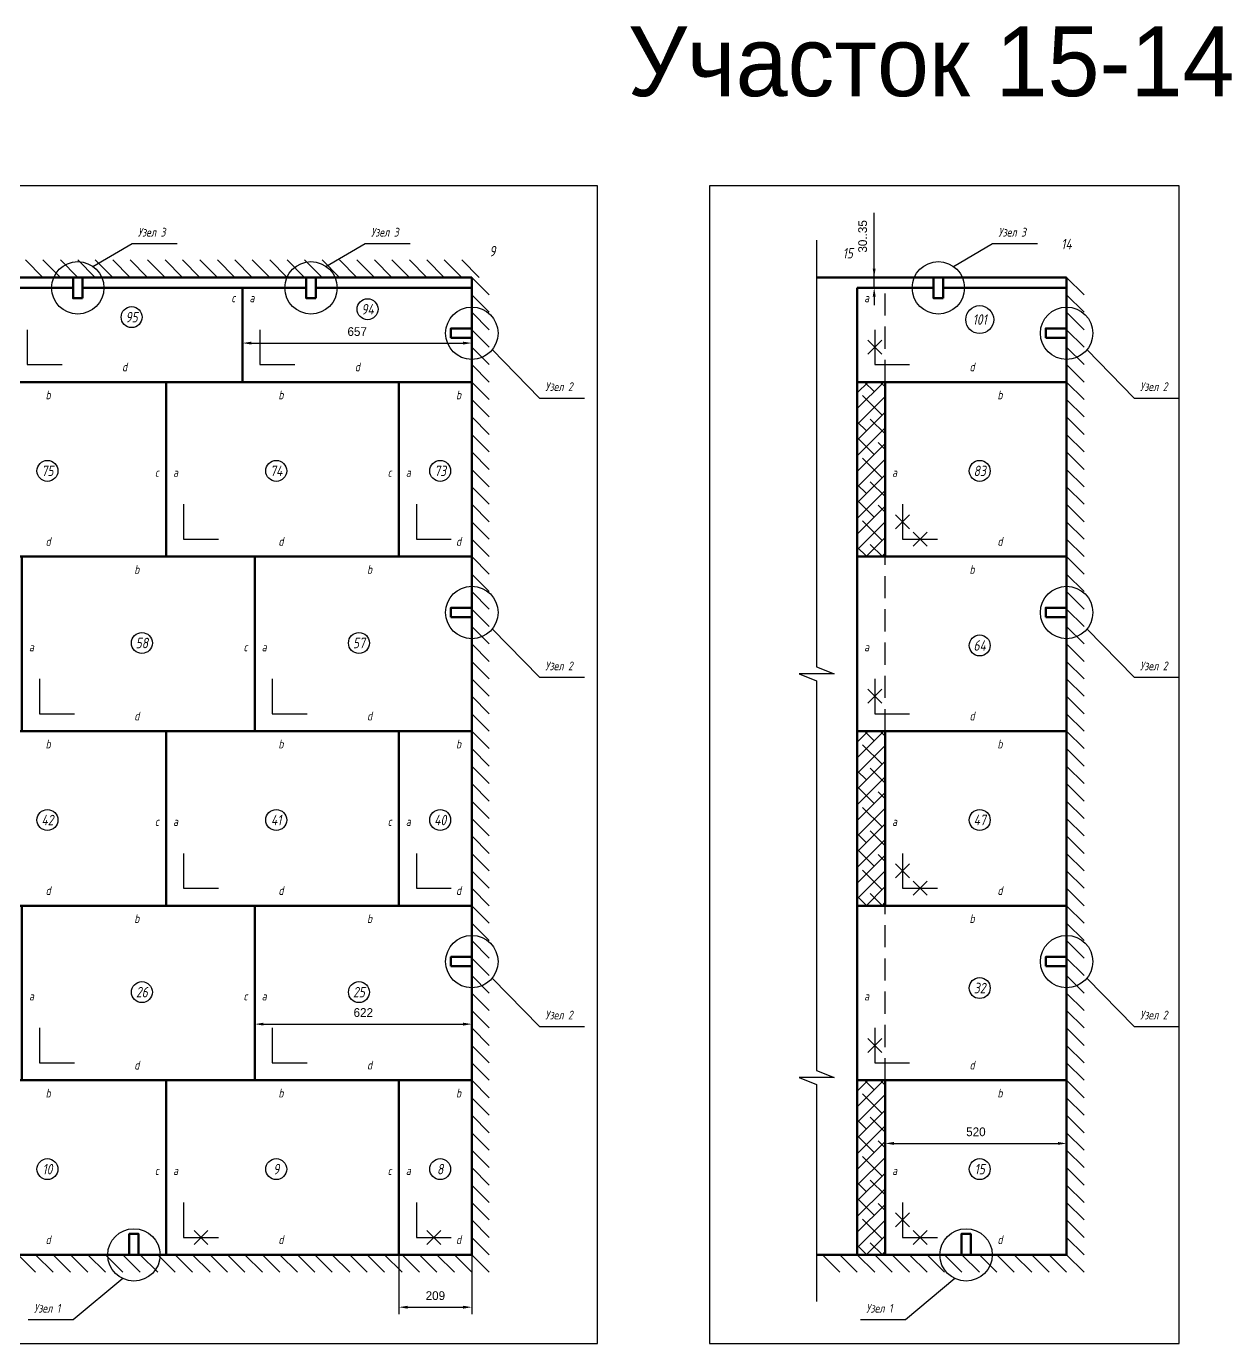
# Model space of a CAD drawing. Header units: millimetres. Extents: x -24443 to 78341, y -69589 to 15487.
# Drawn here: x 70207 to 73661, y -11571 to -7797 of the extents above; entities that cross this region are included whole.
import ezdxf
from ezdxf.enums import TextEntityAlignment as Align

# ---------------------------------------------------------------- set-up
doc = ezdxf.new("R2010")
doc.units = ezdxf.units.MM
doc.linetypes.add('DASHED', pattern=[19.05, 12.7, -6.35])
doc.layers.add('01 Перегородки', color=7, linetype='Continuous')
doc.layers.add('08 Размеры', color=7, linetype='Continuous')
doc.layers.add('100 noprint', color=1, linetype='Continuous', plot=False)
doc.styles.get("Standard").update_dxf_attribs({"font": 'Ubuntu-R.ttf'})
doc.styles.add('ГОСТ-ISOCPEUR', font='isocpeui.ttf', dxfattribs={"width": 0.8})
doc.dimstyles.new('ISO-25', dxfattribs={"dimtxt": 2.5, "dimasz": 2.5, "dimexe": 1.25, "dimexo": 0.625, "dimtad": 1, "dimtxsty": 'Standard', "dimcen": 2.5, "dimadec": 0, "dimazin": 0, "dimtfac": 1, "dimtmove": 0, "dimatfit": 3, "dimfxl": 1, "dimarcsym": 0})

# ---------------------------------------------------------------- blocks, each defined once
blk = doc.blocks.new('плита')
at = {"lineweight": 70}
blk.add_lwpolyline([(0, 500), (667, 500), (667, 0), (0, 0)], close=True, dxfattribs=at)
blk.add_lwpolyline([(50, 150), (50, 50), (150, 50)])
at = {"style": 'ГОСТ-ISOCPEUR', "width": 0.8}
for s, p in [('b', (329.1, 463.3)), ('a', (27.1, 241.2)), ('c', (640.6, 241.2)), ('d', (329.1, 43.5))]:
    blk.add_text(s, height=25, dxfattribs=at).set_placement(p, align=Align.MIDDLE)
blk = doc.blocks.new('подрезка')
for p, q in [((-20, 20), (20, -20)), ((20, 20), (-20, -20))]:
    blk.add_line(p, q)
blk = doc.blocks.new('*D332')
at = {"layer": '08 Размеры', "color": 0, "lineweight": -2}
for p, q in [((71275, -11316.2), (71275, -11486.1)), ((71484, -11316.2), (71484, -11486.1)), ((71300, -11466.1), (71459, -11466.1))]:
    blk.add_line(p, q, dxfattribs=at)
at = {"layer": '08 Размеры', "color": 0}
for points in [[(71300, -11462), (71300, -11470.3), (71275, -11466.1)], [(71459, -11470.3), (71459, -11462), (71484, -11466.1)]]:
    blk.add_solid(points, dxfattribs=at)
at = {"layer": 'Defpoints', "color": 0}
for p in [(71275, -11316.2), (71484, -11316.2), (71484, -11466.1)]:
    blk.add_point(p, dxfattribs=at)
at = {"layer": '08 Размеры', "color": 0, "insert": (71379.5, -11433.1), "char_height": 25, "attachment_point": 5}
blk.add_mtext('209', dxfattribs=at)
blk = doc.blocks.new('*D333')
at = {"layer": '08 Размеры', "color": 0, "lineweight": -2}
for p, q in [((72668.4, -11316.2), (72668.4, -10977)), ((73188.4, -11316.2), (73188.4, -10977)), ((72693.4, -10997), (73163.4, -10997))]:
    blk.add_line(p, q, dxfattribs=at)
at = {"layer": '08 Размеры', "color": 0}
for points in [[(72693.4, -10992.8), (72693.4, -11001.1), (72668.4, -10997)], [(73163.4, -11001.1), (73163.4, -10992.8), (73188.4, -10997)]]:
    blk.add_solid(points, dxfattribs=at)
at = {"layer": 'Defpoints', "color": 0}
for p in [(73188.4, -10997), (72668.4, -11316.2), (73188.4, -11316.2)]:
    blk.add_point(p, dxfattribs=at)
at = {"layer": '08 Размеры', "color": 0, "insert": (72928.4, -10963.9), "char_height": 25, "attachment_point": 5}
blk.add_mtext('520', dxfattribs=at)
blk = doc.blocks.new('*D335')
at = {"layer": '08 Размеры', "color": 0, "lineweight": -2}
for p, q in [((70862, -10316.2), (70862, -10675.3)), ((71484, -10316.2), (71484, -10675.3)), ((70887, -10655.3), (71459, -10655.3))]:
    blk.add_line(p, q, dxfattribs=at)
at = {"layer": '08 Размеры', "color": 0}
for points in [[(70887, -10651.1), (70887, -10659.5), (70862, -10655.3)], [(71459, -10659.5), (71459, -10651.1), (71484, -10655.3)]]:
    blk.add_solid(points, dxfattribs=at)
at = {"layer": 'Defpoints', "color": 0}
for p in [(70862, -10316.2), (71484, -10316.2), (71484, -10655.3)]:
    blk.add_point(p, dxfattribs=at)
at = {"layer": '08 Размеры', "color": 0, "insert": (71173, -10622.2), "char_height": 25, "attachment_point": 5}
blk.add_mtext('622', dxfattribs=at)
blk = doc.blocks.new('*D353')
at = {"layer": '08 Размеры', "color": 0, "lineweight": -2}
for p, q in [((70827, -8681.2), (70827, -8724.5)), ((70852, -8704.5), (71459, -8704.5)), ((71484, -8681.2), (71484, -8724.5))]:
    blk.add_line(p, q, dxfattribs=at)
at = {"layer": '08 Размеры', "color": 0}
for points in [[(70852, -8700.4), (70852, -8708.7), (70827, -8704.5)], [(71459, -8708.7), (71459, -8700.4), (71484, -8704.5)]]:
    blk.add_solid(points, dxfattribs=at)
at = {"layer": 'Defpoints', "color": 0}
for p in [(70827, -8681.2), (71484, -8681.2), (71484, -8704.5)]:
    blk.add_point(p, dxfattribs=at)
at = {"layer": '08 Размеры', "color": 0, "insert": (71155.5, -8671.7), "char_height": 25, "attachment_point": 5}
blk.add_mtext('657', dxfattribs=at)
blk = doc.blocks.new('*D357')
at = {"layer": '08 Размеры', "color": 0, "lineweight": -2}
for p, q in [((72636.9, -8546.2), (72636.9, -8331.7)), ((72588.4, -8516.2), (72656.9, -8516.2)), ((72636.9, -8546.2), (72636.9, -8516.2)), ((72588.4, -8546.2), (72656.9, -8546.2)), ((72636.9, -8571.2), (72636.9, -8596.2))]:
    blk.add_line(p, q, dxfattribs=at)
at = {"layer": '08 Размеры', "color": 0}
for points in [[(72632.7, -8491.2), (72641.1, -8491.2), (72636.9, -8516.2)], [(72641.1, -8571.2), (72632.7, -8571.2), (72636.9, -8546.2)]]:
    blk.add_solid(points, dxfattribs=at)
at = {"layer": 'Defpoints', "color": 0}
for p in [(72588.4, -8516.2), (72636.9, -8516.2), (72588.4, -8546.2)]:
    blk.add_point(p, dxfattribs=at)
at = {"layer": '08 Размеры', "color": 0, "insert": (72603.9, -8398.9), "char_height": 25, "attachment_point": 5, "rotation": 90}
blk.add_mtext('30..35', dxfattribs=at)

msp = doc.modelspace()

# ---------------------------------------------------------------- hatches: boundary and pattern name
at = {"layer": '01 Перегородки'}
h = msp.add_hatch(dxfattribs=at)
h.set_pattern_fill('ANSI38', color=256, scale=10, style=0)
h.set_pattern_definition([(45, (9752.764, 2000), (-22.45064, 22.45064), []), (135, (9752.764, 2000), (-67.351921, 22.45064), [79.375, -47.625])])
h.paths.add_polyline_path([(72668.357, -9316.191), (72668.357, -8816.191), (72588.357, -8816.191), (72588.357, -9316.191)])
h = msp.add_hatch(dxfattribs=at)
h.set_pattern_fill('ANSI38', color=256, scale=10, style=0)
h.set_pattern_definition([(45, (9752.764, 1000), (-22.45064, 22.45064), []), (135, (9752.764, 1000), (-67.351921, 22.45064), [79.375, -47.625])])
h.paths.add_polyline_path([(72668.357, -10316.191), (72668.357, -9816.191), (72588.357, -9816.191), (72588.357, -10316.191)])
h = msp.add_hatch(dxfattribs=at)
h.set_pattern_fill('ANSI38', color=256, scale=10, style=0)
h.set_pattern_definition([(45, (9752.764, 0), (-22.45064, 22.45064), []), (135, (9752.764, 0), (-67.351921, 22.45064), [79.375, -47.625])])
h.paths.add_polyline_path([(72668.357, -11316.191), (72668.357, -10816.191), (72588.357, -10816.191), (72588.357, -11316.191)])

# ---------------------------------------------------------------- linework, layer by layer
at = {"lineweight": 70}
for p, q in [((73188.357, -8516.191), (72471.85, -8516.191)), ((73188.357, -11316.191), (73188.357, -8516.191)), ((70826.998, -8816.191), (70826.998, -8546.191)), ((72588.357, -8546.191), (72588.357, -11316.191)), ((72807.29, -8546.191), (72588.357, -8546.191)), ((73188.357, -8546.191), (72834.29, -8546.191)), ((71483.998, -8816.191), (70826.998, -8816.191)), ((72588.357, -9316.191), (73188.357, -9316.191)), ((72588.357, -10316.191), (73188.357, -10316.191)), ((72471.85, -11316.191), (73188.357, -11316.191))]:
    msp.add_line(p, q, dxfattribs=at)
for points in [[(72471.85, -8410.104), (72471.85, -9632.098), (72521.85, -9652.098), (72421.85, -9652.098), (72471.85, -9672.098), (72471.85, -10788.004), (72521.85, -10808.004), (72421.85, -10808.004), (72471.85, -10828.004), (72471.85, -11449.625)], [(70397.857, -8484.697), (70510.268, -8419.568), (70639.252, -8419.568)], [(71066.075, -8484.697), (71178.487, -8419.568), (71307.471, -8419.568)], [(72863.725, -8484.697), (72976.137, -8419.568), (73105.121, -8419.568)], [(70209.998, -8666.191), (70209.998, -8766.191), (70309.998, -8766.191)], [(70876.998, -8666.191), (70876.998, -8766.191), (70976.998, -8766.191)], [(72638.357, -8666.191), (72638.357, -8766.191), (72738.357, -8766.191)], [(71542.356, -8723.301), (71677.737, -8861.869), (71806.72, -8861.869)], [(73246.715, -8723.301), (73382.095, -8861.869), (73511.079, -8861.869)], [(71324.998, -9166.191), (71324.998, -9266.191), (71424.998, -9266.191)], [(72718.357, -9166.191), (72718.357, -9266.191), (72818.357, -9266.191)], [(71542.356, -9523.301), (71677.737, -9661.869), (71806.72, -9661.869)], [(73246.715, -9523.301), (73382.095, -9661.869), (73511.079, -9661.869)], [(70911.998, -9666.191), (70911.998, -9766.191), (71011.998, -9766.191)], [(72638.357, -9666.191), (72638.357, -9766.191), (72738.357, -9766.191)], [(71324.998, -10166.191), (71324.998, -10266.191), (71424.998, -10266.191)], [(72718.357, -10166.191), (72718.357, -10266.191), (72818.357, -10266.191)], [(71542.356, -10523.301), (71677.737, -10661.869), (71806.72, -10661.869)], [(73246.715, -10523.301), (73382.095, -10661.869), (73511.079, -10661.869)], [(70911.998, -10666.191), (70911.998, -10766.191), (71011.998, -10766.191)], [(72638.357, -10666.191), (72638.357, -10766.191), (72738.357, -10766.191)], [(71324.998, -11166.191), (71324.998, -11266.191), (71424.998, -11266.191)], [(72718.357, -11166.191), (72718.357, -11266.191), (72818.357, -11266.191)], [(70483.816, -11384.106), (70341.879, -11501.869), (70212.896, -11501.869)], [(72868.336, -11384.106), (72726.399, -11501.869), (72597.415, -11501.869)]]:
    msp.add_lwpolyline(points)
for points in [[(70826.998, -8546.191), (70826.998, -8816.191), (70159.998, -8816.191), (70159.998, -8546.191)], [(73188.357, -8816.191), (72588.357, -8816.191), (72588.357, -8546.191)], [(71483.998, -9316.191), (71274.998, -9316.191), (71274.998, -8816.191), (71483.998, -8816.191)], [(73188.357, -9316.191), (72668.357, -9316.191), (72668.357, -8816.191), (73188.357, -8816.191)], [(71483.998, -9816.191), (70861.998, -9816.191), (70861.998, -9316.191), (71483.998, -9316.191)], [(73188.357, -9816.191), (72588.357, -9816.191), (72588.357, -9316.191), (73188.357, -9316.191)], [(71483.998, -10316.191), (71274.998, -10316.191), (71274.998, -9816.191), (71483.998, -9816.191)], [(73188.357, -10316.191), (72668.357, -10316.191), (72668.357, -9816.191), (73188.357, -9816.191)], [(71483.998, -10816.191), (70861.998, -10816.191), (70861.998, -10316.191), (71483.998, -10316.191)], [(73188.357, -10816.191), (72588.357, -10816.191), (72588.357, -10316.191), (73188.357, -10316.191)], [(71483.998, -11316.191), (71274.998, -11316.191), (71274.998, -10816.191), (71483.998, -10816.191)], [(73188.357, -11316.191), (72668.357, -11316.191), (72668.357, -10816.191), (73188.357, -10816.191)]]:
    msp.add_lwpolyline(points, dxfattribs=at)
at = {"layer": '01 Перегородки'}
for p, q in [((70204.922, -8466.191), (70254.922, -8516.191)), ((70254.922, -8466.191), (70304.922, -8516.191)), ((70304.922, -8466.191), (70354.922, -8516.191)), ((70354.922, -8466.191), (70404.922, -8516.191)), ((70404.922, -8466.191), (70454.922, -8516.191)), ((70454.922, -8466.191), (70504.922, -8516.191)), ((70504.922, -8466.191), (70554.922, -8516.191)), ((70554.922, -8466.191), (70604.922, -8516.191)), ((70604.922, -8466.191), (70654.922, -8516.191)), ((70654.922, -8466.191), (70704.922, -8516.191)), ((70704.922, -8466.191), (70754.922, -8516.191)), ((70754.922, -8466.191), (70804.922, -8516.191)), ((70804.922, -8466.191), (70854.922, -8516.191)), ((70854.922, -8466.191), (70904.922, -8516.191)), ((70904.922, -8466.191), (70954.922, -8516.191)), ((70954.922, -8466.191), (71004.922, -8516.191)), ((71004.922, -8466.191), (71054.922, -8516.191)), ((71054.922, -8466.191), (71104.922, -8516.191)), ((71104.922, -8466.191), (71154.922, -8516.191)), ((71154.922, -8466.191), (71204.922, -8516.191)), ((71204.922, -8466.191), (71254.922, -8516.191)), ((71254.922, -8466.191), (71304.922, -8516.191)), ((71304.922, -8466.191), (71354.922, -8516.191)), ((71354.922, -8466.191), (71404.922, -8516.191)), ((71404.922, -8466.191), (71454.922, -8516.191)), ((71454.922, -8466.191), (71504.922, -8516.191)), ((71483.998, -8516.191), (71533.998, -8566.191)), ((73188.357, -8516.191), (73238.357, -8566.191)), ((71483.998, -8566.191), (71533.998, -8616.191)), ((73188.357, -8566.191), (73238.357, -8616.191)), ((71483.998, -8616.191), (71533.998, -8666.191)), ((73188.357, -8616.191), (73238.357, -8666.191)), ((71483.998, -8666.191), (71533.998, -8716.191)), ((73188.357, -8666.191), (73238.357, -8716.191)), ((71483.998, -8716.191), (71533.998, -8766.191)), ((73188.357, -8716.191), (73238.357, -8766.191)), ((71483.998, -8766.191), (71533.998, -8816.191)), ((73188.357, -8766.191), (73238.357, -8816.191)), ((71483.998, -8816.191), (71533.998, -8866.191)), ((73188.357, -8816.191), (73238.357, -8866.191)), ((71483.998, -8866.191), (71533.998, -8916.191)), ((73188.357, -8866.191), (73238.357, -8916.191)), ((71483.998, -8916.191), (71533.998, -8966.191)), ((73188.357, -8916.191), (73238.357, -8966.191)), ((71483.998, -8966.191), (71533.998, -9016.191)), ((73188.357, -8966.191), (73238.357, -9016.191)), ((71483.998, -9016.191), (71533.998, -9066.191)), ((73188.357, -9016.191), (73238.357, -9066.191)), ((71483.998, -9066.191), (71533.998, -9116.191)), ((73188.357, -9066.191), (73238.357, -9116.191)), ((71483.998, -9116.191), (71533.998, -9166.191)), ((73188.357, -9116.191), (73238.357, -9166.191)), ((71483.998, -9166.191), (71533.998, -9216.191)), ((73188.357, -9166.191), (73238.357, -9216.191)), ((71483.998, -9216.191), (71533.998, -9266.191)), ((73188.357, -9216.191), (73238.357, -9266.191)), ((71483.998, -9266.191), (71533.998, -9316.191)), ((73188.357, -9266.191), (73238.357, -9316.191)), ((71483.998, -9316.191), (71533.998, -9366.191)), ((73188.357, -9316.191), (73238.357, -9366.191)), ((71483.998, -9366.191), (71533.998, -9416.191)), ((73188.357, -9366.191), (73238.357, -9416.191)), ((71483.998, -9416.191), (71533.998, -9466.191)), ((73188.357, -9416.191), (73238.357, -9466.191)), ((71483.998, -9466.191), (71533.998, -9516.191)), ((73188.357, -9466.191), (73238.357, -9516.191)), ((71483.998, -9516.191), (71533.998, -9566.191)), ((73188.357, -9516.191), (73238.357, -9566.191)), ((71483.998, -9566.191), (71533.998, -9616.191)), ((73188.357, -9566.191), (73238.357, -9616.191)), ((71483.998, -9616.191), (71533.998, -9666.191)), ((73188.357, -9616.191), (73238.357, -9666.191)), ((71483.998, -9666.191), (71533.998, -9716.191)), ((73188.357, -9666.191), (73238.357, -9716.191)), ((71483.998, -9716.191), (71533.998, -9766.191)), ((73188.357, -9716.191), (73238.357, -9766.191)), ((71483.998, -9766.191), (71533.998, -9816.191)), ((73188.357, -9766.191), (73238.357, -9816.191)), ((71483.998, -9816.191), (71533.998, -9866.191)), ((73188.357, -9816.191), (73238.357, -9866.191)), ((71483.998, -9866.191), (71533.998, -9916.191)), ((73188.357, -9866.191), (73238.357, -9916.191)), ((71483.998, -9916.191), (71533.998, -9966.191)), ((73188.357, -9916.191), (73238.357, -9966.191)), ((71483.998, -9966.191), (71533.998, -10016.191)), ((73188.357, -9966.191), (73238.357, -10016.191)), ((71483.998, -10016.191), (71533.998, -10066.191)), ((73188.357, -10016.191), (73238.357, -10066.191)), ((71483.998, -10066.191), (71533.998, -10116.191)), ((73188.357, -10066.191), (73238.357, -10116.191)), ((71483.998, -10116.191), (71533.998, -10166.191)), ((73188.357, -10116.191), (73238.357, -10166.191)), ((71483.998, -10166.191), (71533.998, -10216.191)), ((73188.357, -10166.191), (73238.357, -10216.191)), ((71483.998, -10216.191), (71533.998, -10266.191)), ((73188.357, -10216.191), (73238.357, -10266.191)), ((71483.998, -10266.191), (71533.998, -10316.191)), ((73188.357, -10266.191), (73238.357, -10316.191)), ((71483.998, -10316.191), (71533.998, -10366.191)), ((73188.357, -10316.191), (73238.357, -10366.191)), ((71483.998, -10366.191), (71533.998, -10416.191)), ((73188.357, -10366.191), (73238.357, -10416.191)), ((71483.998, -10416.191), (71533.998, -10466.191)), ((73188.357, -10416.191), (73238.357, -10466.191)), ((71483.998, -10466.191), (71533.998, -10516.191)), ((73188.357, -10466.191), (73238.357, -10516.191)), ((71483.998, -10516.191), (71533.998, -10566.191)), ((73188.357, -10516.191), (73238.357, -10566.191)), ((71483.998, -10566.191), (71533.998, -10616.191)), ((73188.357, -10566.191), (73238.357, -10616.191)), ((71483.998, -10616.191), (71533.998, -10666.191)), ((73188.357, -10616.191), (73238.357, -10666.191)), ((71483.998, -10666.191), (71533.998, -10716.191)), ((73188.357, -10666.191), (73238.357, -10716.191)), ((71483.998, -10716.191), (71533.998, -10766.191)), ((73188.357, -10716.191), (73238.357, -10766.191)), ((71483.998, -10766.191), (71533.998, -10816.191)), ((73188.357, -10766.191), (73238.357, -10816.191)), ((71483.998, -10816.191), (71533.998, -10866.191)), ((73188.357, -10816.191), (73238.357, -10866.191)), ((71483.998, -10866.191), (71533.998, -10916.191)), ((73188.357, -10866.191), (73238.357, -10916.191)), ((71483.998, -10916.191), (71533.998, -10966.191)), ((73188.357, -10916.191), (73238.357, -10966.191)), ((71483.998, -10966.191), (71533.998, -11016.191)), ((73188.357, -10966.191), (73238.357, -11016.191)), ((71483.998, -11016.191), (71533.998, -11066.191)), ((73188.357, -11016.191), (73238.357, -11066.191)), ((71483.998, -11066.191), (71533.998, -11116.191)), ((73188.357, -11066.191), (73238.357, -11116.191)), ((71483.998, -11116.191), (71533.998, -11166.191)), ((73188.357, -11116.191), (73238.357, -11166.191)), ((71483.998, -11166.191), (71533.998, -11216.191)), ((73188.357, -11166.191), (73238.357, -11216.191)), ((71483.998, -11216.191), (71533.998, -11266.191)), ((73188.357, -11216.191), (73238.357, -11266.191)), ((71483.998, -11266.191), (71533.998, -11316.191)), ((73188.357, -11266.191), (73238.357, -11316.191)), ((70183.998, -11316.191), (70233.998, -11366.191)), ((70233.998, -11316.191), (70283.998, -11366.191)), ((70283.998, -11316.191), (70333.998, -11366.191)), ((70333.998, -11316.191), (70383.998, -11366.191)), ((70383.998, -11316.191), (70433.998, -11366.191)), ((70433.998, -11316.191), (70483.998, -11366.191)), ((70483.998, -11316.191), (70533.998, -11366.191)), ((70533.998, -11316.191), (70583.998, -11366.191)), ((70583.998, -11316.191), (70633.998, -11366.191)), ((70633.998, -11316.191), (70683.998, -11366.191)), ((70683.998, -11316.191), (70733.998, -11366.191)), ((70733.998, -11316.191), (70783.998, -11366.191)), ((70783.998, -11316.191), (70833.998, -11366.191)), ((70833.998, -11316.191), (70883.998, -11366.191)), ((70883.998, -11316.191), (70933.998, -11366.191)), ((70933.998, -11316.191), (70983.998, -11366.191)), ((70983.998, -11316.191), (71033.998, -11366.191)), ((71033.998, -11316.191), (71083.998, -11366.191)), ((71083.998, -11316.191), (71133.998, -11366.191)), ((71133.998, -11316.191), (71183.998, -11366.191)), ((71183.998, -11316.191), (71233.998, -11366.191)), ((71233.998, -11316.191), (71283.998, -11366.191)), ((71283.998, -11316.191), (71333.998, -11366.191)), ((71333.998, -11316.191), (71383.998, -11366.191)), ((71383.998, -11316.191), (71433.998, -11366.191)), ((71433.998, -11316.191), (71483.998, -11366.191)), ((71483.998, -11316.191), (71533.998, -11366.191)), ((72488.357, -11316.191), (72538.357, -11366.191)), ((72538.357, -11316.191), (72588.357, -11366.191)), ((72588.357, -11316.191), (72638.357, -11366.191)), ((72638.357, -11316.191), (72688.357, -11366.191)), ((72688.357, -11316.191), (72738.357, -11366.191)), ((72738.357, -11316.191), (72788.357, -11366.191)), ((72788.357, -11316.191), (72838.357, -11366.191)), ((72838.357, -11316.191), (72888.357, -11366.191)), ((72888.357, -11316.191), (72938.357, -11366.191)), ((72938.357, -11316.191), (72988.357, -11366.191)), ((72988.357, -11316.191), (73038.357, -11366.191)), ((73038.357, -11316.191), (73088.357, -11366.191)), ((73088.357, -11316.191), (73138.357, -11366.191)), ((73138.357, -11316.191), (73188.357, -11366.191)), ((73188.357, -11316.191), (73238.357, -11366.191))]:
    msp.add_line(p, q, dxfattribs=at)
at = {"layer": '01 Перегородки', "lineweight": 70}
for p, q in [((71483.998, -8516.191), (66962.42, -8516.191)), ((71483.998, -11316.191), (71483.998, -8516.191)), ((70341.422, -8546.191), (69766.103, -8546.191)), ((71009.64, -8546.191), (70368.422, -8546.191)), ((71483.998, -8546.191), (71036.64, -8546.191)), ((72588.357, -8546.191), (72588.357, -8816.191)), ((72588.357, -8816.191), (72588.357, -9316.191)), ((72588.357, -8816.191), (72668.357, -8816.191)), ((72668.357, -8816.191), (72668.357, -9316.191)), ((72588.357, -9316.191), (72588.357, -9816.191)), ((72588.357, -9816.191), (72588.357, -10316.191)), ((72588.357, -9816.191), (72668.357, -9816.191)), ((72668.357, -9816.191), (72668.357, -10316.191)), ((72588.357, -10316.191), (72588.357, -10816.191)), ((72588.357, -10816.191), (72588.357, -11316.191)), ((72588.357, -10816.191), (72668.357, -10816.191)), ((72668.357, -10816.191), (72668.357, -11316.191)), ((66962.42, -11316.191), (71483.998, -11316.191))]:
    msp.add_line(p, q, dxfattribs=at)
at = {"layer": '01 Перегородки', "linetype": 'DASHED', "ltscale": 5}
for p, q in [((72668.357, -8816.191), (72668.357, -8546.191)), ((72668.357, -9816.191), (72668.357, -9316.191)), ((72668.357, -10816.191), (72668.357, -10316.191))]:
    msp.add_line(p, q, dxfattribs=at)
at = {"layer": '01 Перегородки', "lineweight": 70, "flags": 128}
for points in [[(70368.422, -8576.191), (70341.422, -8576.191), (70341.422, -8516.191), (70368.422, -8516.191)], [(71036.64, -8576.191), (71009.64, -8576.191), (71009.64, -8516.191), (71036.64, -8516.191)], [(72834.29, -8576.191), (72807.29, -8576.191), (72807.29, -8516.191), (72834.29, -8516.191)], [(71423.998, -8689.691), (71423.998, -8662.691), (71483.998, -8662.691), (71483.998, -8689.691)], [(73128.357, -8689.691), (73128.357, -8662.691), (73188.357, -8662.691), (73188.357, -8689.691)], [(71423.998, -9489.691), (71423.998, -9462.691), (71483.998, -9462.691), (71483.998, -9489.691)], [(73128.357, -9489.691), (73128.357, -9462.691), (73188.357, -9462.691), (73188.357, -9489.691)], [(71423.998, -10489.691), (71423.998, -10462.691), (71483.998, -10462.691), (71483.998, -10489.691)], [(73128.357, -10489.691), (73128.357, -10462.691), (73188.357, -10462.691), (73188.357, -10489.691)], [(70529.138, -11316.191), (70502.138, -11316.191), (70502.138, -11256.191), (70529.138, -11256.191)], [(72913.657, -11316.191), (72886.657, -11316.191), (72886.657, -11256.191), (72913.657, -11256.191)]]:
    msp.add_lwpolyline(points, close=True, dxfattribs=at)
at = {"layer": '01 Перегородки'}
for centre, radius in [((70354.922, -8546.191), 75), ((71023.14, -8546.191), 75), ((72820.79, -8546.191), 75), ((70509.095, -8630.112), 30), ((71185.213, -8607.482), 30), ((71483.998, -8676.191), 75), ((72939.29, -8637.164), 40), ((73188.357, -8676.191), 75), ((70267.9, -9070.571), 30), ((70923.53, -9070.571), 30), ((71393.324, -9070.571), 30), ((72939.29, -9070.571), 30), ((71483.998, -9476.191), 75), ((73188.357, -9476.191), 75), ((70538.58, -9563.57), 30), ((71160.58, -9563.57), 30), ((72939.29, -9570.571), 30), ((70267.9, -10070.571), 30), ((70923.53, -10070.571), 30), ((71393.324, -10070.571), 30), ((72939.29, -10070.571), 30), ((71483.998, -10476.191), 75), ((73188.357, -10476.191), 75), ((72939.29, -10551.869), 30), ((70538.58, -10563.57), 30), ((71160.58, -10563.57), 30), ((70267.9, -11070.571), 30), ((70923.53, -11070.571), 30), ((71393.324, -11070.571), 30), ((72939.29, -11070.571), 30), ((70515.638, -11316.191), 75), ((72900.157, -11316.191), 75)]:
    msp.add_circle(centre, radius, dxfattribs=at)
at = {"layer": '100 noprint', "color": 1}
for points in [[(66854.211, -8253.955), (66854.211, -11570.509), (71844.093, -11570.509), (71844.093, -8253.955)], [(72165.414, -8253.955), (72165.414, -11570.509), (73511.261, -11570.509), (73511.261, -8253.955)]]:
    msp.add_lwpolyline(points, close=True, dxfattribs=at)

# ---------------------------------------------------------------- block references
at = {"layer": '01 Перегородки', "color": 1}
for p in [(72638.357, -8716.191), (72718.357, -9216.191), (72768.357, -9266.191), (72638.357, -9716.191), (72718.357, -10216.191), (72768.357, -10266.191), (72638.357, -10716.191), (72718.357, -11216.191), (70707.998, -11266.191), (71374.998, -11266.191), (72768.357, -11266.191)]:
    msp.add_blockref('подрезка', p, dxfattribs=at)
at = {"layer": '01 Перегородки'}
for p in [(69940.998, -9316.191), (70607.998, -9316.191), (70194.998, -9816.191), (69940.998, -10316.191), (70607.998, -10316.191), (70194.998, -10816.191), (69940.998, -11316.191), (70607.998, -11316.191)]:
    msp.add_blockref('плита', p, dxfattribs=at)

# ---------------------------------------------------------------- texts
at = {"linetype": 'Continuous', "style": 'ГОСТ-ISOCPEUR', "width": 0.8}
for s, p in [('Узел 3', (70527.044, -8399.436)), ('Узел 3', (71195.262, -8399.436)), ('Узел 3', (72992.912, -8399.436)), ('Узел 2', (71694.512, -8841.736)), ('Узел 2', (73398.87, -8841.736)), ('Узел 2', (71694.512, -9641.736)), ('Узел 2', (73398.87, -9641.736)), ('Узел 2', (71694.512, -10641.736)), ('Узел 2', (73398.87, -10641.736)), ('Узел 1', (70229.671, -11481.736)), ('Узел 1', (72614.19, -11481.736))]:
    msp.add_text(s, height=25, dxfattribs=at).set_placement(p)
at = {"style": 'ГОСТ-ISOCPEUR', "width": 0.8}
for s, p in [('c', (70800.559, -8575.001)), ('a', (70854.069, -8575.001)), ('a', (72615.428, -8575.001)), ('d', (70489.133, -8772.677)), ('d', (71156.133, -8772.677)), ('d', (72917.491, -8772.677)), ('b', (71446.185, -8852.902)), ('b', (72997.491, -8852.902)), ('a', (71302.069, -9075.001)), ('a', (72695.428, -9075.001)), ('d', (71446.185, -9272.677)), ('d', (72997.491, -9272.677)), ('b', (71191.133, -9352.902)), ('b', (72917.491, -9352.902)), ('a', (70889.069, -9575.001)), ('a', (72615.428, -9575.001)), ('d', (71191.133, -9772.677)), ('d', (72917.491, -9772.677)), ('b', (71446.185, -9852.902)), ('b', (72997.491, -9852.902)), ('a', (71302.069, -10075.001)), ('a', (72695.428, -10075.001)), ('d', (71446.185, -10272.677)), ('d', (72997.491, -10272.677)), ('b', (71191.133, -10352.902)), ('b', (72917.491, -10352.902)), ('a', (70889.069, -10575.001)), ('a', (72615.428, -10575.001)), ('d', (71191.133, -10772.677)), ('d', (72917.491, -10772.677)), ('b', (71446.185, -10852.902)), ('b', (72997.491, -10852.902)), ('a', (71302.069, -11075.001)), ('a', (72695.428, -11075.001)), ('d', (71446.185, -11272.677)), ('d', (72997.491, -11272.677))]:
    msp.add_text(s, height=25, dxfattribs=at).set_placement(p, align=Align.MIDDLE)
at = {"layer": '01 Перегородки', "style": 'ГОСТ-ISOCPEUR', "width": 0.8}
for s, p in [('14', (73187.905, -8420.724)), ('9', (71542.976, -8441.124)), ('15', (72561.246, -8447.129)), ('94', (71185.213, -8607.482)), ('95', (70509.095, -8630.112)), ('101', (72939.29, -8637.164)), ('75', (70267.9, -9070.571)), ('74', (70923.53, -9070.571)), ('73', (71393.324, -9070.571)), ('83', (72939.29, -9070.571)), ('58', (70538.58, -9563.57)), ('57', (71160.58, -9563.57)), ('64', (72939.29, -9570.571)), ('42', (70267.9, -10070.571)), ('41', (70923.53, -10070.571)), ('40', (71393.324, -10070.571)), ('47', (72939.29, -10070.571)), ('26', (70538.58, -10563.57)), ('25', (71160.58, -10563.57)), ('32', (72939.29, -10551.869)), ('10', (70267.9, -11070.571)), ('9', (70923.53, -11070.571)), ('8', (71393.324, -11070.571)), ('15', (72939.29, -11070.571))]:
    msp.add_text(s, height=30, dxfattribs=at).set_placement(p, align=Align.MIDDLE)
at = {"layer": '100 noprint', "color": 1}
msp.add_text('Участок 15-14', height=200, dxfattribs=at).set_placement((71930.811, -7997.214))

# ---------------------------------------------------------------- dimensions: what is measured, and where the dimension line sits
at = {"layer": '08 Размеры'}
dim = msp.add_linear_dim(base=(72636.912, -8516.191), p1=(72588.357, -8546.191), p2=(72588.357, -8516.191), angle=90, text='30..35', dimstyle='ISO-25', override={"dimtxt": 25, "dimasz": 25, "dimexe": 20, "dimexo": 0, "dimgap": 20}, dxfattribs=at)
dim.commit()
dim.dimension.update_dxf_attribs({"geometry": '*D357', "text_midpoint": (72603.853, -8398.933)})
for base, p1, p2, picture, middle in [((71483.998, -8704.548), (70826.998, -8681.191), (71483.998, -8681.191), '*D353', (71155.498, -8671.723)), ((71483.998, -11466.128), (71274.998, -11316.191), (71483.998, -11316.191), '*D332', (71379.498, -11433.069))]:
    dim = msp.add_linear_dim(base=base, p1=p1, p2=p2, dimstyle='ISO-25', override={"dimtxt": 25, "dimasz": 25, "dimexe": 20, "dimexo": 0, "dimgap": 20}, dxfattribs=at)
    dim.commit()
    dim.dimension.update_dxf_attribs({"geometry": picture, "text_midpoint": middle})
for base, p1, p2, picture, middle in [((71483.998, -10655.289), (70861.998, -10316.191), (71483.998, -10316.191), '*D335', (71172.998, -10655.289)), ((73188.357, -10996.973), (72668.357, -11316.191), (73188.357, -11316.191), '*D333', (72928.357, -10996.973))]:
    dim = msp.add_linear_dim(base=base, p1=p1, p2=p2, dimstyle='ISO-25', override={"dimtxt": 25, "dimasz": 25, "dimexe": 20, "dimexo": 0, "dimgap": 20}, dxfattribs=at)
    dim.commit()
    dim.dimension.update_dxf_attribs({"geometry": picture, "text_midpoint": middle, "dimtype": 160})

doc.saveas('drawing.dxf')
